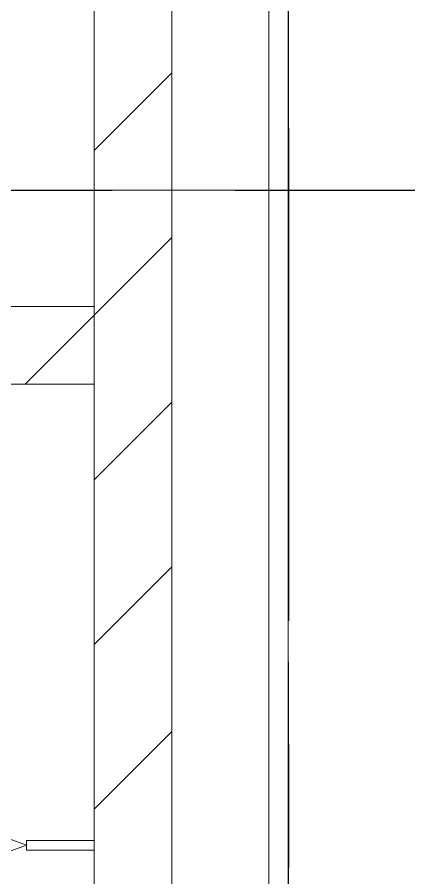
# Model space of a CAD drawing. Header units: millimetres. Extents: x -4000 to 187956, y -58990 to 162485.
# Drawn here: x 165301 to 166310, y 3679 to 5895 of the extents above; entities that cross this region are included whole.
import ezdxf

# ---------------------------------------------------------------- set-up
doc = ezdxf.new("R2010")
doc.units = ezdxf.units.MM
doc.linetypes.add('Grid Line', pattern=[2222.5, 1270, -317.5, 317.5, -317.5])
doc.linetypes.add('Grid Line 12_5mm', pattern=[2150, 1250, -300, 300, -300])
for name, color, linetype, lineweight in [('A-DOOR', 31, 'Continuous', 13), ('A-WALL', 113, 'Continuous', 13), ('A-WALL-PATT', 111, 'Continuous', 13), ('S-GRID', 1, 'Continuous', 30)]:
    doc.layers.add(name, color=color, linetype=linetype, lineweight=lineweight)
pattern_1 = [(45, (0, 0), (-212.13203, 212.13203), [])]

# ---------------------------------------------------------------- blocks, each defined once
blk = doc.blocks.new('cua wc - 600 x 2000mm-535089-FFS - TANG 1')
at = {"layer": 'A-DOOR', "color": 5, "lineweight": 15}
for q in [(-100.3, 203), (-100.3, -203)]:
    blk.add_line((457.5, 0), q, dxfattribs=at)
blk.add_arc((457.5, 0), 593.6, 160, 200, dxfattribs=at)
blk = doc.blocks.new('CMF2_NHAXUONG_A_rvt-1-FFS - TANG 1')
at = {"layer": 'A-WALL-PATT', "lineweight": 9}
h = blk.add_hatch(dxfattribs=at)
h.set_pattern_fill('FP_12', color=250, style=0, pattern_type=2)
h.set_pattern_definition(pattern_1)
h.paths.add_polyline_path([(165699.8, 500), (165699.8, 45550), (165499.8, 45550), (165499.8, 500)])
h = blk.add_hatch(dxfattribs=at)
h.set_pattern_fill('FP_12', color=250, style=0, pattern_type=2)
h.set_pattern_definition(pattern_1)
h.paths.add_polyline_path([(162682.1, 4949.9), (165499.8, 4949.9), (165499.8, 5149.9), (160999.9, 5149.9), (160999.9, 4949.9), (162649.9, 4949.9)])
at = {"layer": 'A-WALL', "color": 50, "lineweight": 15}
for p, q in [((165949.8, 45675.1), (165949.8, 300)), ((165999.8, 300), (165999.8, 45675.1)), ((165699.8, 45550), (165699.8, 500)), ((165699.8, 500), (165699.8, 45550)), ((165499.8, 13110), (165499.8, 5149.9)), ((165499.8, 5149.9), (160999.9, 5149.9)), ((162649.9, 4949.9), (165499.8, 4949.9)), ((165499.8, 4949.9), (165499.8, 500)), ((165325, 3774.9), (165499.8, 3774.9)), ((165325, 3774.9), (165325, 3749.9)), ((165499.8, 3749.9), (165325, 3749.9))]:
    blk.add_line(p, q, dxfattribs=at)
at = {"layer": 'A-WALL', "color": 35, "lineweight": 15}
for p, q in [((165499.8, 7453.8), (165499.8, 5149.9)), ((165999.8, 3678.6), (165999.8, 7453.8)), ((165499.8, 4949.9), (165499.8, 3774.9)), ((165499.8, 3774.9), (165325, 3774.9)), ((165325, 3749.9), (165325, 3774.9)), ((165499.8, 3749.9), (165499.8, 3774.9)), ((165325, 3749.9), (165499.8, 3749.9)), ((165499.8, 3749.9), (165499.8, 3678.6))]:
    blk.add_line(p, q, dxfattribs=at)
at = {"layer": 'A-WALL', "color": 53, "lineweight": 15}
for p, q in [((165499.8, 5149.9), (165499.8, 4949.9)), ((165499.8, 3774.9), (165499.8, 3749.9)), ((165499.8, 3774.9), (165499.8, 3749.9)), ((165499.8, 3678.6), (165499.8, 1699.9))]:
    blk.add_line(p, q, dxfattribs=at)
at = {"layer": 'S-GRID', "linetype": 'Grid Line 12_5mm', "lineweight": 9}
for p, q in [((166000, 161185.2), (166000, -16487.4)), ((-824.3, 5450), (183641.1, 5450))]:
    blk.add_line(p, q, dxfattribs=at)
at = {"layer": 'A-DOOR', "color": 250, "lineweight": 9}
blk.add_blockref('cua wc - 600 x 2000mm-535089-FFS - TANG 1', (164867.5, 3762.4), dxfattribs=at)

msp = doc.modelspace()

# ---------------------------------------------------------------- block references
at = {"lineweight": 5}
msp.add_blockref('CMF2_NHAXUONG_A_rvt-1-FFS - TANG 1', (0, 0), dxfattribs=at)

# ---------------------------------------------------------------- next in the draw order: linework, layer by layer
at = {"layer": 'S-GRID', "linetype": 'Grid Line'}
for p, q in [((166000, 161185.2), (166000, -16487.4)), ((-824.3, 5450), (183641.1, 5450))]:
    msp.add_line(p, q, dxfattribs=at)

doc.saveas('drawing.dxf')
